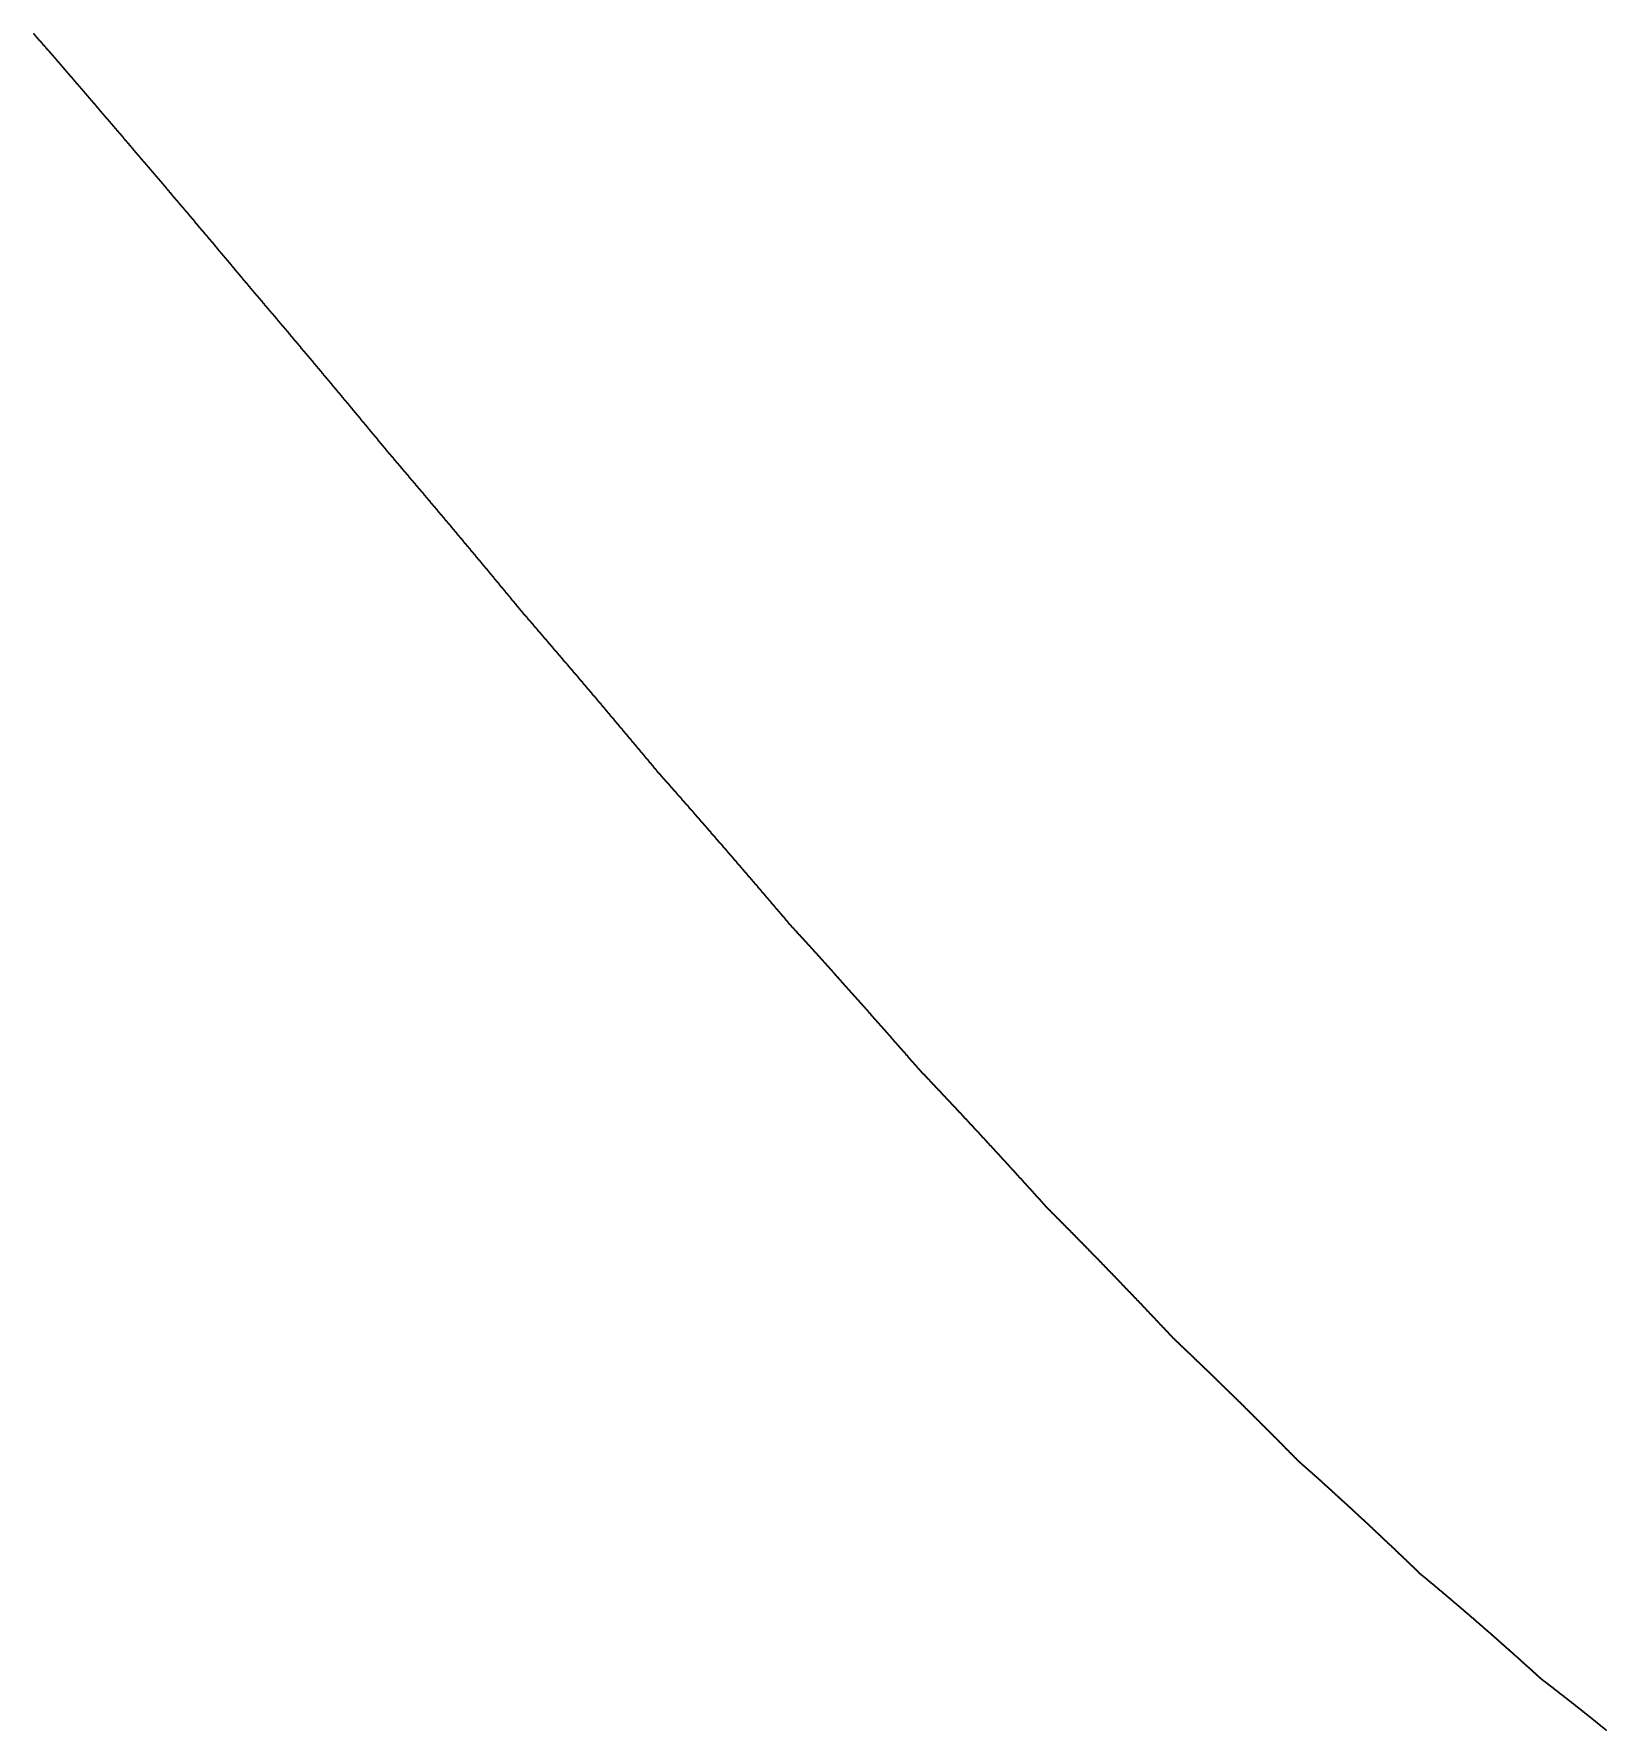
# Model space of a CAD drawing. Header units: metres. Extents: x 0 to 360, y 49 to 117.
# Drawn here: x 45 to 67.49, y 77.4 to 101.67 of the extents above; entities that cross this region are included whole.
import ezdxf

# ---------------------------------------------------------------- set-up
doc = ezdxf.new("R2010")
doc.units = ezdxf.units.M

msp = doc.modelspace()

# ---------------------------------------------------------------- linework, layer by layer
for p in [(45.003, 101.669), (45.012, 101.658), (45.022, 101.646), (45.031, 101.635), (45.041, 101.624), (45.051, 101.613), (45.06, 101.602), (45.07, 101.591), (45.079, 101.58), (45.089, 101.569), (45.099, 101.558), (45.108, 101.547), (45.118, 101.536), (45.127, 101.525), (45.137, 101.514), (45.147, 101.503), (45.156, 101.492), (45.166, 101.481), (45.175, 101.47), (45.185, 101.458), (45.194, 101.447), (45.204, 101.436), (45.214, 101.425), (45.223, 101.414), (45.233, 101.403), (45.242, 101.392), (45.252, 101.381), (45.262, 101.37), (45.271, 101.359), (45.281, 101.348), (45.29, 101.337), (45.3, 101.326), (45.309, 101.315), (45.319, 101.304), (45.329, 101.292), (45.338, 101.281), (45.348, 101.27), (45.357, 101.259), (45.367, 101.248), (45.376, 101.237), (45.386, 101.226), (45.396, 101.215), (45.405, 101.204), (45.415, 101.193), (45.424, 101.182), (45.434, 101.171), (45.443, 101.16), (45.453, 101.149), (45.463, 101.137), (45.472, 101.126), (45.482, 101.115), (45.491, 101.104), (45.501, 101.093), (45.51, 101.082), (45.52, 101.071), (45.53, 101.06), (45.539, 101.049), (45.549, 101.038), (45.558, 101.027), (45.568, 101.016), (45.577, 101.004), (45.587, 100.993), (45.596, 100.982), (45.606, 100.971), (45.616, 100.96), (45.625, 100.949), (45.635, 100.938), (45.644, 100.927), (45.654, 100.916), (45.663, 100.905), (45.673, 100.894), (45.682, 100.883), (45.692, 100.871), (45.701, 100.86), (45.711, 100.849), (45.721, 100.838), (45.73, 100.827), (45.74, 100.816), (45.749, 100.805), (45.759, 100.794), (45.768, 100.783), (45.778, 100.772), (45.787, 100.761), (45.797, 100.749), (45.806, 100.738), (45.816, 100.727), (45.825, 100.716), (45.835, 100.705), (45.844, 100.694), (45.854, 100.683), (45.864, 100.672), (45.873, 100.661), (45.883, 100.65), (45.892, 100.639), (45.902, 100.627), (45.911, 100.616), (45.921, 100.605), (45.93, 100.594), (45.94, 100.582), (45.949, 100.57), (45.959, 100.558), (45.968, 100.547), (45.978, 100.536), (45.987, 100.525), (45.997, 100.514), (46.006, 100.503), (46.016, 100.492), (46.025, 100.481), (46.035, 100.47), (46.044, 100.459), (46.054, 100.448), (46.063, 100.437), (46.073, 100.426), (46.082, 100.415), (46.092, 100.404), (46.101, 100.393), (46.111, 100.382), (46.12, 100.371), (46.13, 100.359), (46.139, 100.348), (46.149, 100.337), (46.158, 100.326), (46.168, 100.315), (46.177, 100.304), (46.187, 100.293), (46.196, 100.282), (46.206, 100.271), (46.215, 100.26), (46.225, 100.249), (46.234, 100.238), (46.244, 100.227), (46.253, 100.216), (46.263, 100.205), (46.272, 100.194), (46.282, 100.182), (46.291, 100.171), (46.301, 100.16), (46.31, 100.149), (46.32, 100.138), (46.329, 100.127), (46.339, 100.116), (46.348, 100.105), (46.358, 100.094), (46.367, 100.083), (46.377, 100.072), (46.386, 100.061), (46.396, 100.05), (46.405, 100.038), (46.415, 100.027), (46.424, 100.016), (46.434, 100.005), (46.443, 99.994), (46.453, 99.983), (46.462, 99.972), (46.472, 99.961), (46.481, 99.95), (46.491, 99.939), (46.5, 99.928), (46.509, 99.917), (46.519, 99.905), (46.528, 99.894), (46.538, 99.883), (46.547, 99.872), (46.557, 99.861), (46.566, 99.85), (46.576, 99.839), (46.585, 99.828), (46.595, 99.817), (46.604, 99.806), (46.614, 99.795), (46.623, 99.784), (46.632, 99.772), (46.642, 99.761), (46.651, 99.75), (46.661, 99.739), (46.67, 99.728), (46.68, 99.717), (46.689, 99.706), (46.699, 99.695), (46.708, 99.684), (46.718, 99.673), (46.727, 99.661), (46.736, 99.65), (46.746, 99.639), (46.755, 99.628), (46.765, 99.617), (46.774, 99.606), (46.784, 99.595), (46.793, 99.584), (46.803, 99.573), (46.812, 99.562), (46.822, 99.55), (46.831, 99.539), (46.84, 99.528), (46.85, 99.517), (46.859, 99.506), (46.869, 99.495), (46.878, 99.484), (46.888, 99.473), (46.897, 99.462), (46.906, 99.45), (46.916, 99.439), (46.925, 99.428), (46.935, 99.417), (46.944, 99.406), (46.954, 99.395), (46.963, 99.384), (46.972, 99.373), (46.982, 99.362), (46.991, 99.35), (47.001, 99.339), (47.01, 99.328), (47.02, 99.317), (47.029, 99.306), (47.038, 99.295), (47.048, 99.284), (47.057, 99.273), (47.067, 99.262), (47.076, 99.25), (47.086, 99.239), (47.095, 99.228), (47.104, 99.217), (47.114, 99.206), (47.123, 99.195), (47.133, 99.184), (47.142, 99.173), (47.151, 99.161), (47.161, 99.15), (47.17, 99.139), (47.18, 99.128), (47.189, 99.117), (47.199, 99.106), (47.208, 99.095), (47.217, 99.084), (47.227, 99.072), (47.236, 99.061), (47.246, 99.05), (47.255, 99.039), (47.264, 99.028), (47.274, 99.017), (47.283, 99.006), (47.293, 98.995), (47.302, 98.983), (47.311, 98.972), (47.321, 98.961), (47.33, 98.95), (47.34, 98.939), (47.349, 98.928), (47.358, 98.917), (47.368, 98.905), (47.377, 98.894), (47.387, 98.883), (47.396, 98.872), (47.405, 98.861), (47.415, 98.85), (47.424, 98.839), (47.434, 98.828), (47.443, 98.816), (47.452, 98.805), (47.462, 98.794), (47.471, 98.783), (47.48, 98.772), (47.49, 98.761), (47.499, 98.75), (47.509, 98.738), (47.518, 98.727), (47.527, 98.716), (47.537, 98.705), (47.546, 98.694), (47.556, 98.683), (47.565, 98.672), (47.574, 98.66), (47.584, 98.649), (47.593, 98.638), (47.602, 98.627), (47.612, 98.616), (47.621, 98.605), (47.63, 98.594), (47.64, 98.582), (47.649, 98.571), (47.659, 98.56), (47.668, 98.549), (47.677, 98.538), (47.687, 98.527), (47.696, 98.516), (47.705, 98.504), (47.715, 98.493), (47.724, 98.482), (47.734, 98.471), (47.743, 98.46), (47.752, 98.449), (47.762, 98.437), (47.771, 98.426), (47.78, 98.415), (47.79, 98.404), (47.799, 98.393), (47.808, 98.382), (47.818, 98.371), (47.827, 98.359), (47.836, 98.348), (47.846, 98.337), (47.855, 98.326), (47.865, 98.315), (47.874, 98.304), (47.883, 98.292), (47.893, 98.281), (47.902, 98.27), (47.911, 98.259), (47.921, 98.248), (47.93, 98.237), (47.939, 98.226), (47.949, 98.214), (47.958, 98.203), (47.967, 98.192), (47.977, 98.181), (47.986, 98.168), (47.995, 98.156), (48.005, 98.145), (48.014, 98.134), (48.023, 98.123), (48.033, 98.112), (48.042, 98.101), (48.051, 98.09), (48.061, 98.08), (48.07, 98.069), (48.079, 98.058), (48.089, 98.047), (48.098, 98.036), (48.107, 98.025), (48.117, 98.014), (48.126, 98.003), (48.135, 97.992), (48.145, 97.981), (48.154, 97.97), (48.163, 97.959), (48.173, 97.948), (48.182, 97.937), (48.191, 97.926), (48.201, 97.915), (48.21, 97.904), (48.219, 97.893), (48.229, 97.882), (48.238, 97.871), (48.247, 97.86), (48.256, 97.849), (48.266, 97.838), (48.275, 97.827), (48.284, 97.816), (48.294, 97.805), (48.303, 97.794), (48.312, 97.783), (48.322, 97.772), (48.331, 97.761), (48.34, 97.75), (48.35, 97.739), (48.359, 97.728), (48.368, 97.717), (48.377, 97.706), (48.387, 97.695), (48.396, 97.684), (48.405, 97.673), (48.415, 97.662), (48.424, 97.651), (48.433, 97.641), (48.443, 97.63), (48.452, 97.619), (48.461, 97.608), (48.47, 97.597), (48.48, 97.586), (48.489, 97.575), (48.498, 97.564), (48.508, 97.553), (48.517, 97.542), (48.526, 97.531), (48.536, 97.52), (48.545, 97.509), (48.554, 97.498), (48.563, 97.487), (48.573, 97.476), (48.582, 97.465), (48.591, 97.454), (48.601, 97.443), (48.61, 97.432), (48.619, 97.421), (48.628, 97.41), (48.638, 97.399), (48.647, 97.388), (48.656, 97.377), (48.666, 97.366), (48.675, 97.355), (48.684, 97.344), (48.693, 97.333), (48.703, 97.322), (48.712, 97.311), (48.721, 97.299), (48.73, 97.288), (48.74, 97.277), (48.749, 97.266), (48.758, 97.255), (48.768, 97.244), (48.777, 97.233), (48.786, 97.222), (48.795, 97.211), (48.805, 97.2), (48.814, 97.189), (48.823, 97.178), (48.832, 97.167), (48.842, 97.156), (48.851, 97.145), (48.86, 97.134), (48.869, 97.123), (48.879, 97.112), (48.888, 97.101), (48.897, 97.09), (48.907, 97.079), (48.916, 97.068), (48.925, 97.057), (48.934, 97.046), (48.944, 97.035), (48.953, 97.024), (48.962, 97.013), (48.971, 97.002), (48.981, 96.991), (48.99, 96.98), (48.999, 96.969), (49.008, 96.958), (49.018, 96.947), (49.027, 96.936), (49.036, 96.925), (49.045, 96.914), (49.055, 96.903), (49.064, 96.892), (49.073, 96.881), (49.082, 96.87), (49.091, 96.859), (49.101, 96.848), (49.11, 96.837), (49.119, 96.825), (49.128, 96.814), (49.138, 96.803), (49.147, 96.792), (49.156, 96.781), (49.165, 96.77), (49.175, 96.759), (49.184, 96.748), (49.193, 96.737), (49.202, 96.726), (49.212, 96.715), (49.221, 96.704), (49.23, 96.693), (49.239, 96.682), (49.248, 96.671), (49.258, 96.66), (49.267, 96.649), (49.276, 96.638), (49.285, 96.627), (49.295, 96.616), (49.304, 96.605), (49.313, 96.594), (49.322, 96.583), (49.331, 96.571), (49.341, 96.56), (49.35, 96.549), (49.359, 96.538), (49.368, 96.527), (49.378, 96.516), (49.387, 96.505), (49.396, 96.494), (49.405, 96.483), (49.414, 96.472), (49.424, 96.461), (49.433, 96.45), (49.442, 96.439), (49.451, 96.428), (49.46, 96.417), (49.47, 96.406), (49.479, 96.395), (49.488, 96.384), (49.497, 96.373), (49.507, 96.361), (49.516, 96.35), (49.525, 96.339), (49.534, 96.328), (49.543, 96.317), (49.553, 96.306), (49.562, 96.295), (49.571, 96.284), (49.58, 96.273), (49.589, 96.262), (49.599, 96.251), (49.608, 96.24), (49.617, 96.229), (49.626, 96.218), (49.635, 96.207), (49.644, 96.196), (49.654, 96.184), (49.663, 96.173), (49.672, 96.162), (49.681, 96.151), (49.69, 96.14), (49.7, 96.129), (49.709, 96.118), (49.718, 96.107), (49.727, 96.096), (49.736, 96.085), (49.746, 96.074), (49.755, 96.063), (49.764, 96.052), (49.773, 96.041), (49.782, 96.029), (49.791, 96.018), (49.801, 96.007), (49.81, 95.996), (49.819, 95.985), (49.828, 95.974), (49.837, 95.963), (49.846, 95.952), (49.856, 95.941), (49.865, 95.93), (49.874, 95.919), (49.883, 95.908), (49.892, 95.897), (49.902, 95.886), (49.911, 95.874), (49.92, 95.863), (49.929, 95.852), (49.938, 95.841), (49.947, 95.83), (49.957, 95.819), (49.966, 95.808), (49.975, 95.797), (49.984, 95.785), (49.993, 95.773), (50.002, 95.762), (50.011, 95.751), (50.021, 95.74), (50.03, 95.729), (50.039, 95.719), (50.048, 95.708), (50.057, 95.697), (50.066, 95.687), (50.076, 95.676), (50.085, 95.665), (50.094, 95.654), (50.103, 95.644), (50.112, 95.633), (50.121, 95.622), (50.13, 95.611), (50.14, 95.601), (50.149, 95.59), (50.158, 95.579), (50.167, 95.568), (50.176, 95.558), (50.185, 95.547), (50.195, 95.536), (50.204, 95.525), (50.213, 95.515), (50.222, 95.504), (50.231, 95.493), (50.24, 95.482), (50.249, 95.472), (50.258, 95.461), (50.268, 95.45), (50.277, 95.439), (50.286, 95.429), (50.295, 95.418), (50.304, 95.407), (50.313, 95.396), (50.322, 95.386), (50.332, 95.375), (50.341, 95.364), (50.35, 95.353), (50.359, 95.343), (50.368, 95.332), (50.377, 95.321), (50.386, 95.31), (50.395, 95.299), (50.405, 95.289), (50.414, 95.278), (50.423, 95.267), (50.432, 95.256), (50.441, 95.246), (50.45, 95.235), (50.459, 95.224), (50.468, 95.213), (50.478, 95.203), (50.487, 95.192), (50.496, 95.181), (50.505, 95.17), (50.514, 95.159), (50.523, 95.149), (50.532, 95.138), (50.541, 95.127), (50.55, 95.116), (50.56, 95.106), (50.569, 95.095), (50.578, 95.084), (50.587, 95.073), (50.596, 95.062), (50.605, 95.052), (50.614, 95.041), (50.623, 95.03), (50.632, 95.019), (50.642, 95.008), (50.651, 94.998), (50.66, 94.987), (50.669, 94.976), (50.678, 94.965), (50.687, 94.954), (50.696, 94.944), (50.705, 94.933), (50.714, 94.922), (50.723, 94.911), (50.733, 94.901), (50.742, 94.89), (50.751, 94.879), (50.76, 94.868), (50.769, 94.857), (50.778, 94.847), (50.787, 94.836), (50.796, 94.825), (50.805, 94.814), (50.814, 94.803), (50.823, 94.793), (50.833, 94.782), (50.842, 94.771), (50.851, 94.76), (50.86, 94.749), (50.869, 94.738), (50.878, 94.728), (50.887, 94.717), (50.896, 94.706), (50.905, 94.695), (50.914, 94.684), (50.923, 94.674), (50.932, 94.663), (50.942, 94.652), (50.951, 94.641), (50.96, 94.63), (50.969, 94.62), (50.978, 94.609), (50.987, 94.598), (50.996, 94.587), (51.005, 94.576), (51.014, 94.565), (51.023, 94.555), (51.032, 94.544), (51.041, 94.533), (51.05, 94.522), (51.059, 94.511), (51.069, 94.501), (51.078, 94.49), (51.087, 94.479), (51.096, 94.468), (51.105, 94.457), (51.114, 94.446), (51.123, 94.436), (51.132, 94.425), (51.141, 94.414), (51.15, 94.403), (51.159, 94.392), (51.168, 94.381), (51.177, 94.371), (51.186, 94.36), (51.195, 94.349), (51.204, 94.338), (51.213, 94.327), (51.223, 94.316), (51.232, 94.306), (51.241, 94.295), (51.25, 94.284), (51.259, 94.273), (51.268, 94.262), (51.277, 94.251), (51.286, 94.241), (51.295, 94.23), (51.304, 94.219), (51.313, 94.208), (51.322, 94.197), (51.331, 94.186), (51.34, 94.176), (51.349, 94.165), (51.358, 94.154), (51.367, 94.143), (51.376, 94.132), (51.385, 94.121), (51.394, 94.111), (51.403, 94.1), (51.412, 94.089), (51.422, 94.078), (51.431, 94.067), (51.44, 94.056), (51.449, 94.045), (51.458, 94.035), (51.467, 94.024), (51.476, 94.013), (51.485, 94.002), (51.494, 93.991), (51.503, 93.98), (51.512, 93.969), (51.521, 93.959), (51.53, 93.948), (51.539, 93.937), (51.548, 93.926), (51.557, 93.915), (51.566, 93.904), (51.575, 93.893), (51.584, 93.883), (51.593, 93.872), (51.602, 93.861), (51.611, 93.85), (51.62, 93.839), (51.629, 93.828), (51.638, 93.817), (51.647, 93.807), (51.656, 93.796), (51.665, 93.785), (51.674, 93.774), (51.683, 93.763), (51.692, 93.752), (51.701, 93.741), (51.71, 93.731), (51.719, 93.72), (51.728, 93.709), (51.737, 93.698), (51.746, 93.687), (51.755, 93.676), (51.764, 93.665), (51.773, 93.654), (51.782, 93.644), (51.791, 93.633), (51.8, 93.622), (51.809, 93.611), (51.818, 93.6), (51.827, 93.589), (51.836, 93.578), (51.845, 93.567), (51.854, 93.557), (51.863, 93.546), (51.872, 93.535), (51.881, 93.524), (51.89, 93.513), (51.899, 93.502), (51.908, 93.491), (51.917, 93.48), (51.926, 93.47), (51.935, 93.459), (51.944, 93.448), (51.953, 93.436), (51.962, 93.424), (51.971, 93.414), (51.98, 93.403), (51.989, 93.393), (51.998, 93.382), (52.007, 93.372), (52.016, 93.362), (52.025, 93.351), (52.034, 93.341), (52.043, 93.33), (52.052, 93.32), (52.061, 93.31), (52.07, 93.299), (52.079, 93.289), (52.088, 93.278), (52.097, 93.268), (52.106, 93.258), (52.115, 93.247), (52.124, 93.237), (52.133, 93.226), (52.142, 93.216), (52.151, 93.206), (52.16, 93.195), (52.169, 93.185), (52.178, 93.174), (52.187, 93.164), (52.196, 93.153), (52.205, 93.143), (52.213, 93.133), (52.222, 93.122), (52.231, 93.112), (52.24, 93.101), (52.249, 93.091), (52.258, 93.08), (52.267, 93.07), (52.276, 93.06), (52.285, 93.049), (52.294, 93.039), (52.303, 93.028), (52.312, 93.018), (52.321, 93.007), (52.33, 92.997), (52.339, 92.987), (52.348, 92.976), (52.357, 92.966), (52.366, 92.955), (52.375, 92.945), (52.384, 92.934), (52.393, 92.924), (52.402, 92.914), (52.411, 92.903), (52.419, 92.893), (52.428, 92.882), (52.437, 92.872), (52.446, 92.861), (52.455, 92.851), (52.464, 92.84), (52.473, 92.83), (52.482, 92.819), (52.491, 92.809), (52.5, 92.799), (52.509, 92.788), (52.518, 92.778), (52.527, 92.767), (52.536, 92.757), (52.545, 92.746), (52.554, 92.736), (52.563, 92.725), (52.571, 92.715), (52.58, 92.704), (52.589, 92.694), (52.598, 92.684), (52.607, 92.673), (52.616, 92.663), (52.625, 92.652), (52.634, 92.642), (52.643, 92.631), (52.652, 92.621), (52.661, 92.61), (52.67, 92.6), (52.679, 92.589), (52.688, 92.579), (52.696, 92.568), (52.705, 92.558), (52.714, 92.547), (52.723, 92.537), (52.732, 92.526), (52.741, 92.516), (52.75, 92.506), (52.759, 92.495), (52.768, 92.485), (52.777, 92.474), (52.786, 92.464), (52.795, 92.453), (52.803, 92.443), (52.812, 92.432), (52.821, 92.422), (52.83, 92.411), (52.839, 92.401), (52.848, 92.39), (52.857, 92.38), (52.866, 92.369), (52.875, 92.359), (52.884, 92.348), (52.893, 92.338), (52.901, 92.327), (52.91, 92.317), (52.919, 92.306), (52.928, 92.296), (52.937, 92.285), (52.946, 92.275), (52.955, 92.264), (52.964, 92.254), (52.973, 92.243), (52.982, 92.233), (52.99, 92.222), (52.999, 92.212), (53.008, 92.201), (53.017, 92.191), (53.026, 92.18), (53.035, 92.17), (53.044, 92.159), (53.053, 92.149), (53.062, 92.138), (53.071, 92.128), (53.079, 92.117), (53.088, 92.107), (53.097, 92.096), (53.106, 92.086), (53.115, 92.075), (53.124, 92.065), (53.133, 92.054), (53.142, 92.044), (53.151, 92.033), (53.159, 92.023), (53.168, 92.012), (53.177, 92.002), (53.186, 91.991), (53.195, 91.98), (53.204, 91.97), (53.213, 91.959), (53.222, 91.949), (53.23, 91.938), (53.239, 91.928), (53.248, 91.917), (53.257, 91.907), (53.266, 91.896), (53.275, 91.886), (53.284, 91.875), (53.293, 91.865), (53.301, 91.854), (53.31, 91.844), (53.319, 91.833), (53.328, 91.823), (53.337, 91.812), (53.346, 91.802), (53.355, 91.791), (53.363, 91.78), (53.372, 91.77), (53.381, 91.759), (53.39, 91.749), (53.399, 91.738), (53.408, 91.728), (53.417, 91.717), (53.426, 91.707), (53.434, 91.696), (53.443, 91.686), (53.452, 91.675), (53.461, 91.664), (53.47, 91.654), (53.479, 91.643), (53.488, 91.633), (53.496, 91.622), (53.505, 91.612), (53.514, 91.601), (53.523, 91.591), (53.532, 91.58), (53.541, 91.57), (53.549, 91.559), (53.558, 91.548), (53.567, 91.538), (53.576, 91.527), (53.585, 91.517), (53.594, 91.506), (53.603, 91.496), (53.611, 91.485), (53.62, 91.475), (53.629, 91.464), (53.638, 91.453), (53.647, 91.443), (53.656, 91.432), (53.664, 91.422), (53.673, 91.411), (53.682, 91.401), (53.691, 91.39), (53.7, 91.379), (53.709, 91.369), (53.717, 91.358), (53.726, 91.348), (53.735, 91.337), (53.744, 91.327), (53.753, 91.316), (53.762, 91.306), (53.77, 91.295), (53.779, 91.284), (53.788, 91.274), (53.797, 91.263), (53.806, 91.253), (53.815, 91.242), (53.823, 91.232), (53.832, 91.221), (53.841, 91.21), (53.85, 91.2), (53.859, 91.189), (53.868, 91.179), (53.876, 91.168), (53.885, 91.156), (53.894, 91.145), (53.903, 91.135), (53.912, 91.125), (53.92, 91.115), (53.929, 91.105), (53.938, 91.095), (53.947, 91.085), (53.956, 91.075), (53.965, 91.065), (53.973, 91.055), (53.982, 91.045), (53.991, 91.035), (54, 91.025), (54.009, 91.015), (54.017, 91.005), (54.026, 90.995), (54.035, 90.985), (54.044, 90.975), (54.053, 90.965), (54.061, 90.955), (54.07, 90.945), (54.079, 90.935), (54.088, 90.926), (54.097, 90.916), (54.105, 90.906), (54.114, 90.896), (54.123, 90.886), (54.132, 90.876), (54.141, 90.866), (54.149, 90.856), (54.158, 90.846), (54.167, 90.836), (54.176, 90.826), (54.185, 90.816), (54.193, 90.805), (54.202, 90.795), (54.211, 90.785), (54.22, 90.775), (54.229, 90.765), (54.237, 90.755), (54.246, 90.745), (54.255, 90.735), (54.264, 90.725), (54.272, 90.715), (54.281, 90.705), (54.29, 90.695), (54.299, 90.685), (54.308, 90.675), (54.316, 90.665), (54.325, 90.655), (54.334, 90.645), (54.343, 90.635), (54.352, 90.625), (54.36, 90.615), (54.369, 90.605), (54.378, 90.595), (54.387, 90.585), (54.395, 90.575), (54.404, 90.565), (54.413, 90.555), (54.422, 90.545), (54.431, 90.535), (54.439, 90.525), (54.448, 90.515), (54.457, 90.505), (54.466, 90.495), (54.474, 90.485), (54.483, 90.475), (54.492, 90.465), (54.501, 90.454), (54.509, 90.444), (54.518, 90.434), (54.527, 90.424), (54.536, 90.414), (54.544, 90.404), (54.553, 90.394), (54.562, 90.384), (54.571, 90.374), (54.58, 90.364), (54.588, 90.354), (54.597, 90.344), (54.606, 90.334), (54.615, 90.324), (54.623, 90.314), (54.632, 90.304), (54.641, 90.294), (54.65, 90.283), (54.658, 90.273), (54.667, 90.263), (54.676, 90.253), (54.685, 90.243), (54.693, 90.233), (54.702, 90.223), (54.711, 90.213), (54.72, 90.203), (54.728, 90.193), (54.737, 90.183), (54.746, 90.173), (54.755, 90.163), (54.763, 90.152), (54.772, 90.142), (54.781, 90.132), (54.79, 90.122), (54.798, 90.112), (54.807, 90.102), (54.816, 90.092), (54.824, 90.082), (54.833, 90.072), (54.842, 90.062), (54.851, 90.052), (54.859, 90.042), (54.868, 90.031), (54.877, 90.021), (54.886, 90.011), (54.894, 90.001), (54.903, 89.991), (54.912, 89.981), (54.921, 89.971), (54.929, 89.961), (54.938, 89.951), (54.947, 89.941), (54.955, 89.93), (54.964, 89.92), (54.973, 89.91), (54.982, 89.9), (54.99, 89.89), (54.999, 89.88), (55.008, 89.87), (55.017, 89.86), (55.025, 89.85), (55.034, 89.839), (55.043, 89.829), (55.051, 89.819), (55.06, 89.809), (55.069, 89.799), (55.078, 89.789), (55.086, 89.779), (55.095, 89.769), (55.104, 89.758), (55.112, 89.748), (55.121, 89.738), (55.13, 89.728), (55.139, 89.718), (55.147, 89.708), (55.156, 89.698), (55.165, 89.688), (55.173, 89.677), (55.182, 89.667), (55.191, 89.657), (55.2, 89.647), (55.208, 89.637), (55.217, 89.627), (55.226, 89.617), (55.234, 89.606), (55.243, 89.596), (55.252, 89.586), (55.26, 89.576), (55.269, 89.566), (55.278, 89.556), (55.287, 89.546), (55.295, 89.535), (55.304, 89.525), (55.313, 89.515), (55.321, 89.505), (55.33, 89.495), (55.339, 89.485), (55.347, 89.475), (55.356, 89.464), (55.365, 89.454), (55.374, 89.444), (55.382, 89.434), (55.391, 89.424), (55.4, 89.414), (55.408, 89.404), (55.417, 89.393), (55.426, 89.383), (55.434, 89.373), (55.443, 89.363), (55.452, 89.353), (55.46, 89.343), (55.469, 89.332), (55.478, 89.322), (55.486, 89.312), (55.495, 89.302), (55.504, 89.292), (55.513, 89.282), (55.521, 89.271), (55.53, 89.261), (55.539, 89.251), (55.547, 89.241), (55.556, 89.231), (55.565, 89.221), (55.573, 89.21), (55.582, 89.2), (55.591, 89.19), (55.599, 89.18), (55.608, 89.17), (55.617, 89.159), (55.625, 89.149), (55.634, 89.139), (55.643, 89.129), (55.651, 89.119), (55.66, 89.109), (55.669, 89.098), (55.677, 89.088), (55.686, 89.078), (55.695, 89.068), (55.703, 89.058), (55.712, 89.047), (55.721, 89.037), (55.729, 89.027), (55.738, 89.017), (55.747, 89.007), (55.755, 88.996), (55.764, 88.986), (55.773, 88.976), (55.781, 88.965), (55.79, 88.954), (55.799, 88.944), (55.807, 88.935), (55.816, 88.926), (55.824, 88.916), (55.833, 88.907), (55.842, 88.897), (55.85, 88.888), (55.859, 88.878), (55.868, 88.869), (55.876, 88.859), (55.885, 88.85), (55.894, 88.84), (55.902, 88.831), (55.911, 88.821), (55.92, 88.812), (55.928, 88.802), (55.937, 88.793), (55.946, 88.783), (55.954, 88.774), (55.963, 88.764), (55.971, 88.755), (55.98, 88.745), (55.989, 88.736), (55.997, 88.726), (56.006, 88.717), (56.015, 88.707), (56.023, 88.698), (56.032, 88.688), (56.041, 88.679), (56.049, 88.669), (56.058, 88.66), (56.066, 88.65), (56.075, 88.641), (56.084, 88.631), (56.092, 88.622), (56.101, 88.612), (56.11, 88.603), (56.118, 88.593), (56.127, 88.583), (56.136, 88.574), (56.144, 88.564), (56.153, 88.555), (56.161, 88.545), (56.17, 88.536), (56.179, 88.526), (56.187, 88.517), (56.196, 88.507), (56.205, 88.498), (56.213, 88.488), (56.222, 88.479), (56.23, 88.469), (56.239, 88.459), (56.248, 88.45), (56.256, 88.44), (56.265, 88.431), (56.273, 88.421), (56.282, 88.412), (56.291, 88.402), (56.299, 88.393), (56.308, 88.383), (56.317, 88.374), (56.325, 88.364), (56.334, 88.354), (56.342, 88.345), (56.351, 88.335), (56.36, 88.326), (56.368, 88.316), (56.377, 88.307), (56.385, 88.297), (56.394, 88.287), (56.403, 88.278), (56.411, 88.268), (56.42, 88.259), (56.428, 88.249), (56.437, 88.24), (56.446, 88.23), (56.454, 88.22), (56.463, 88.211), (56.471, 88.201), (56.48, 88.192), (56.489, 88.182), (56.497, 88.172), (56.506, 88.163), (56.514, 88.153), (56.523, 88.144), (56.532, 88.134), (56.54, 88.125), (56.549, 88.115), (56.557, 88.105), (56.566, 88.096), (56.575, 88.086), (56.583, 88.077), (56.592, 88.067), (56.6, 88.057), (56.609, 88.048), (56.617, 88.038), (56.626, 88.029), (56.635, 88.019), (56.643, 88.009), (56.652, 88), (56.66, 87.99), (56.669, 87.98), (56.678, 87.971), (56.686, 87.961), (56.695, 87.952), (56.703, 87.942), (56.712, 87.932), (56.72, 87.923), (56.729, 87.913), (56.738, 87.903), (56.746, 87.894), (56.755, 87.884), (56.763, 87.875), (56.772, 87.865), (56.78, 87.855), (56.789, 87.846), (56.798, 87.836), (56.806, 87.826), (56.815, 87.817), (56.823, 87.807), (56.832, 87.798), (56.84, 87.788), (56.849, 87.778), (56.858, 87.769), (56.866, 87.759), (56.875, 87.749), (56.883, 87.74), (56.892, 87.73), (56.9, 87.72), (56.909, 87.711), (56.918, 87.701), (56.926, 87.691), (56.935, 87.682), (56.943, 87.672), (56.952, 87.662), (56.96, 87.653), (56.969, 87.643), (56.977, 87.633), (56.986, 87.624), (56.995, 87.614), (57.003, 87.604), (57.012, 87.595), (57.02, 87.585), (57.029, 87.575), (57.037, 87.566), (57.046, 87.556), (57.054, 87.546), (57.063, 87.537), (57.072, 87.527), (57.08, 87.517), (57.089, 87.508), (57.097, 87.498), (57.106, 87.488), (57.114, 87.479), (57.123, 87.469), (57.131, 87.459), (57.14, 87.45), (57.148, 87.44), (57.157, 87.43), (57.166, 87.421), (57.174, 87.411), (57.183, 87.401), (57.191, 87.392), (57.2, 87.382), (57.208, 87.372), (57.217, 87.362), (57.225, 87.353), (57.234, 87.343), (57.242, 87.333), (57.251, 87.324), (57.259, 87.314), (57.268, 87.304), (57.276, 87.295), (57.285, 87.285), (57.294, 87.275), (57.302, 87.265), (57.311, 87.256), (57.319, 87.246), (57.328, 87.236), (57.336, 87.227), (57.345, 87.217), (57.353, 87.207), (57.362, 87.197), (57.37, 87.188), (57.379, 87.178), (57.387, 87.168), (57.396, 87.159), (57.404, 87.149), (57.413, 87.139), (57.421, 87.129), (57.43, 87.12), (57.438, 87.11), (57.447, 87.1), (57.455, 87.091), (57.464, 87.081), (57.473, 87.071), (57.481, 87.061), (57.49, 87.052), (57.498, 87.042), (57.507, 87.032), (57.515, 87.022), (57.524, 87.013), (57.532, 87.003), (57.541, 86.993), (57.549, 86.983), (57.558, 86.974), (57.566, 86.964), (57.575, 86.954), (57.583, 86.945), (57.592, 86.935), (57.6, 86.925), (57.609, 86.915), (57.617, 86.906), (57.626, 86.896), (57.634, 86.886), (57.643, 86.876), (57.651, 86.865), (57.66, 86.856), (57.668, 86.847), (57.677, 86.838), (57.685, 86.829), (57.694, 86.82), (57.702, 86.811), (57.711, 86.802), (57.719, 86.793), (57.728, 86.784), (57.736, 86.775), (57.745, 86.766), (57.753, 86.757), (57.762, 86.748), (57.77, 86.74), (57.779, 86.731), (57.787, 86.722), (57.796, 86.713), (57.804, 86.704), (57.813, 86.695), (57.821, 86.686), (57.829, 86.677), (57.838, 86.668), (57.846, 86.659), (57.855, 86.65), (57.863, 86.641), (57.872, 86.632), (57.88, 86.623), (57.889, 86.614), (57.897, 86.605), (57.906, 86.596), (57.914, 86.587), (57.923, 86.578), (57.931, 86.569), (57.94, 86.56), (57.948, 86.551), (57.957, 86.542), (57.965, 86.533), (57.974, 86.524), (57.982, 86.515), (57.991, 86.506), (57.999, 86.497), (58.008, 86.488), (58.016, 86.479), (58.024, 86.47), (58.033, 86.461), (58.041, 86.452), (58.05, 86.443), (58.058, 86.434), (58.067, 86.425), (58.075, 86.416), (58.084, 86.407), (58.092, 86.398), (58.101, 86.389), (58.109, 86.38), (58.118, 86.371), (58.126, 86.362), (58.134, 86.353), (58.143, 86.344), (58.151, 86.335), (58.16, 86.326), (58.168, 86.317), (58.177, 86.308), (58.185, 86.299), (58.194, 86.29), (58.202, 86.281), (58.211, 86.272), (58.219, 86.263), (58.227, 86.254), (58.236, 86.245), (58.244, 86.236), (58.253, 86.227), (58.261, 86.218), (58.27, 86.209), (58.278, 86.2), (58.287, 86.19), (58.295, 86.181), (58.304, 86.172), (58.312, 86.163), (58.32, 86.154), (58.329, 86.145), (58.337, 86.136), (58.346, 86.127), (58.354, 86.118), (58.363, 86.109), (58.371, 86.1), (58.38, 86.091), (58.388, 86.082), (58.396, 86.073), (58.405, 86.064), (58.413, 86.055), (58.422, 86.045), (58.43, 86.036), (58.439, 86.027), (58.447, 86.018), (58.455, 86.009), (58.464, 86), (58.472, 85.991), (58.481, 85.982), (58.489, 85.973), (58.498, 85.964), (58.506, 85.955), (58.514, 85.945), (58.523, 85.936), (58.531, 85.927), (58.54, 85.918), (58.548, 85.909), (58.557, 85.9), (58.565, 85.891), (58.573, 85.882), (58.582, 85.873), (58.59, 85.864), (58.599, 85.854), (58.607, 85.845), (58.616, 85.836), (58.624, 85.827), (58.632, 85.818), (58.641, 85.809), (58.649, 85.8), (58.658, 85.791), (58.666, 85.782), (58.674, 85.772), (58.683, 85.763), (58.691, 85.754), (58.7, 85.745), (58.708, 85.736), (58.717, 85.727), (58.725, 85.718), (58.733, 85.708), (58.742, 85.699), (58.75, 85.69), (58.759, 85.681), (58.767, 85.672), (58.775, 85.663), (58.784, 85.654), (58.792, 85.644), (58.801, 85.635), (58.809, 85.626), (58.817, 85.617), (58.826, 85.608), (58.834, 85.599), (58.843, 85.59), (58.851, 85.58), (58.859, 85.571), (58.868, 85.562), (58.876, 85.553), (58.885, 85.544), (58.893, 85.535), (58.901, 85.525), (58.91, 85.516), (58.918, 85.507), (58.927, 85.498), (58.935, 85.489), (58.943, 85.48), (58.952, 85.47), (58.96, 85.461), (58.969, 85.452), (58.977, 85.443), (58.985, 85.434), (58.994, 85.425), (59.002, 85.415), (59.011, 85.406), (59.019, 85.397), (59.027, 85.388), (59.036, 85.379), (59.044, 85.369), (59.052, 85.36), (59.061, 85.351), (59.069, 85.342), (59.078, 85.333), (59.086, 85.323), (59.094, 85.314), (59.103, 85.305), (59.111, 85.296), (59.12, 85.287), (59.128, 85.277), (59.136, 85.268), (59.145, 85.259), (59.153, 85.25), (59.161, 85.241), (59.17, 85.231), (59.178, 85.222), (59.187, 85.213), (59.195, 85.204), (59.203, 85.195), (59.212, 85.185), (59.22, 85.176), (59.228, 85.167), (59.237, 85.158), (59.245, 85.148), (59.254, 85.139), (59.262, 85.13), (59.27, 85.121), (59.279, 85.112), (59.287, 85.102), (59.295, 85.093), (59.304, 85.084), (59.312, 85.075), (59.32, 85.065), (59.329, 85.056), (59.337, 85.047), (59.346, 85.038), (59.354, 85.028), (59.362, 85.019), (59.371, 85.01), (59.379, 85.001), (59.387, 84.991), (59.396, 84.982), (59.404, 84.973), (59.412, 84.964), (59.421, 84.954), (59.429, 84.945), (59.437, 84.936), (59.446, 84.927), (59.454, 84.917), (59.463, 84.908), (59.471, 84.899), (59.479, 84.889), (59.488, 84.879), (59.496, 84.87), (59.504, 84.862), (59.513, 84.854), (59.521, 84.845), (59.529, 84.837), (59.538, 84.829), (59.546, 84.82), (59.554, 84.812), (59.563, 84.804), (59.571, 84.795), (59.579, 84.787), (59.588, 84.779), (59.596, 84.77), (59.604, 84.762), (59.613, 84.753), (59.621, 84.745), (59.629, 84.737), (59.638, 84.728), (59.646, 84.72), (59.654, 84.711), (59.663, 84.703), (59.671, 84.695), (59.679, 84.686), (59.688, 84.678), (59.696, 84.67), (59.704, 84.661), (59.713, 84.653), (59.721, 84.644), (59.729, 84.636), (59.738, 84.628), (59.746, 84.619), (59.754, 84.611), (59.763, 84.602), (59.771, 84.594), (59.779, 84.585), (59.788, 84.577), (59.796, 84.569), (59.804, 84.56), (59.813, 84.552), (59.821, 84.543), (59.829, 84.535), (59.838, 84.527), (59.846, 84.518), (59.854, 84.51), (59.863, 84.501), (59.871, 84.493), (59.879, 84.484), (59.888, 84.476), (59.896, 84.467), (59.904, 84.459), (59.912, 84.451), (59.921, 84.442), (59.929, 84.434), (59.937, 84.425), (59.946, 84.417), (59.954, 84.408), (59.962, 84.4), (59.971, 84.391), (59.979, 84.383), (59.987, 84.374), (59.996, 84.366), (60.004, 84.358), (60.012, 84.349), (60.021, 84.341), (60.029, 84.332), (60.037, 84.324), (60.045, 84.315), (60.054, 84.307), (60.062, 84.298), (60.07, 84.29), (60.079, 84.281), (60.087, 84.273), (60.095, 84.264), (60.104, 84.256), (60.112, 84.247), (60.12, 84.239), (60.128, 84.23), (60.137, 84.222), (60.145, 84.213), (60.153, 84.205), (60.162, 84.196), (60.17, 84.188), (60.178, 84.179), (60.187, 84.171), (60.195, 84.162), (60.203, 84.154), (60.211, 84.145), (60.22, 84.137), (60.228, 84.128), (60.236, 84.12), (60.245, 84.111), (60.253, 84.103), (60.261, 84.094), (60.269, 84.086), (60.278, 84.077), (60.286, 84.068), (60.294, 84.06), (60.303, 84.051), (60.311, 84.043), (60.319, 84.034), (60.327, 84.026), (60.336, 84.017), (60.344, 84.009), (60.352, 84), (60.361, 83.992), (60.369, 83.983), (60.377, 83.974), (60.385, 83.966), (60.394, 83.957), (60.402, 83.949), (60.41, 83.94), (60.418, 83.932), (60.427, 83.923), (60.435, 83.915), (60.443, 83.906), (60.452, 83.897), (60.46, 83.889), (60.468, 83.88), (60.476, 83.872), (60.485, 83.863), (60.493, 83.855), (60.501, 83.846), (60.509, 83.837), (60.518, 83.829), (60.526, 83.82), (60.534, 83.812), (60.543, 83.803), (60.551, 83.794), (60.559, 83.786), (60.567, 83.777), (60.576, 83.769), (60.584, 83.76), (60.592, 83.751), (60.6, 83.743), (60.609, 83.734), (60.617, 83.726), (60.625, 83.717), (60.633, 83.708), (60.642, 83.7), (60.65, 83.691), (60.658, 83.683), (60.666, 83.674), (60.675, 83.665), (60.683, 83.657), (60.691, 83.648), (60.699, 83.64), (60.708, 83.631), (60.716, 83.622), (60.724, 83.614), (60.732, 83.605), (60.741, 83.596), (60.749, 83.588), (60.757, 83.579), (60.765, 83.57), (60.774, 83.562), (60.782, 83.553), (60.79, 83.545), (60.798, 83.536), (60.807, 83.527), (60.815, 83.519), (60.823, 83.51), (60.831, 83.501), (60.84, 83.493), (60.848, 83.484), (60.856, 83.475), (60.864, 83.467), (60.873, 83.458), (60.881, 83.449), (60.889, 83.441), (60.897, 83.432), (60.906, 83.423), (60.914, 83.415), (60.922, 83.406), (60.93, 83.397), (60.938, 83.389), (60.947, 83.38), (60.955, 83.371), (60.963, 83.363), (60.971, 83.354), (60.98, 83.345), (60.988, 83.337), (60.996, 83.328), (61.004, 83.319), (61.013, 83.311), (61.021, 83.302), (61.029, 83.293), (61.037, 83.285), (61.045, 83.276), (61.054, 83.267), (61.062, 83.258), (61.07, 83.25), (61.078, 83.241), (61.087, 83.232), (61.095, 83.224), (61.103, 83.215), (61.111, 83.206), (61.119, 83.197), (61.128, 83.189), (61.136, 83.18), (61.144, 83.171), (61.152, 83.163), (61.161, 83.154), (61.169, 83.145), (61.177, 83.136), (61.185, 83.128), (61.193, 83.119), (61.202, 83.11), (61.21, 83.102), (61.218, 83.093), (61.226, 83.084), (61.234, 83.075), (61.243, 83.067), (61.251, 83.058), (61.259, 83.049), (61.267, 83.04), (61.275, 83.032), (61.284, 83.023), (61.292, 83.013), (61.3, 83.005), (61.308, 82.997), (61.317, 82.989), (61.325, 82.982), (61.333, 82.974), (61.341, 82.966), (61.349, 82.958), (61.358, 82.951), (61.366, 82.943), (61.374, 82.935), (61.382, 82.927), (61.39, 82.919), (61.399, 82.912), (61.407, 82.904), (61.415, 82.896), (61.423, 82.888), (61.431, 82.881), (61.439, 82.873), (61.448, 82.865), (61.456, 82.857), (61.464, 82.849), (61.472, 82.842), (61.48, 82.834), (61.489, 82.826), (61.497, 82.818), (61.505, 82.81), (61.513, 82.803), (61.521, 82.795), (61.53, 82.787), (61.538, 82.779), (61.546, 82.771), (61.554, 82.764), (61.562, 82.756), (61.571, 82.748), (61.579, 82.74), (61.587, 82.732), (61.595, 82.724), (61.603, 82.717), (61.611, 82.709), (61.62, 82.701), (61.628, 82.693), (61.636, 82.685), (61.644, 82.677), (61.652, 82.669), (61.661, 82.662), (61.669, 82.654), (61.677, 82.646), (61.685, 82.638), (61.693, 82.63), (61.701, 82.622), (61.71, 82.614), (61.718, 82.607), (61.726, 82.599), (61.734, 82.591), (61.742, 82.583), (61.75, 82.575), (61.759, 82.567), (61.767, 82.559), (61.775, 82.552), (61.783, 82.544), (61.791, 82.536), (61.799, 82.528), (61.808, 82.52), (61.816, 82.512), (61.824, 82.504), (61.832, 82.496), (61.84, 82.488), (61.848, 82.48), (61.857, 82.473), (61.865, 82.465), (61.873, 82.457), (61.881, 82.449), (61.889, 82.441), (61.897, 82.433), (61.906, 82.425), (61.914, 82.417), (61.922, 82.409), (61.93, 82.401), (61.938, 82.393), (61.946, 82.386), (61.954, 82.378), (61.963, 82.37), (61.971, 82.362), (61.979, 82.354), (61.987, 82.346), (61.995, 82.338), (62.003, 82.33), (62.012, 82.322), (62.02, 82.314), (62.028, 82.306), (62.036, 82.298), (62.044, 82.29), (62.052, 82.282), (62.06, 82.274), (62.069, 82.266), (62.077, 82.258), (62.085, 82.25), (62.093, 82.242), (62.101, 82.234), (62.109, 82.227), (62.117, 82.219), (62.126, 82.211), (62.134, 82.203), (62.142, 82.195), (62.15, 82.187), (62.158, 82.179), (62.166, 82.171), (62.174, 82.163), (62.183, 82.155), (62.191, 82.147), (62.199, 82.139), (62.207, 82.131), (62.215, 82.123), (62.223, 82.115), (62.231, 82.107), (62.239, 82.099), (62.248, 82.091), (62.256, 82.083), (62.264, 82.075), (62.272, 82.067), (62.28, 82.059), (62.288, 82.051), (62.296, 82.043), (62.305, 82.035), (62.313, 82.027), (62.321, 82.019), (62.329, 82.011), (62.337, 82.003), (62.345, 81.995), (62.353, 81.986), (62.361, 81.978), (62.37, 81.97), (62.378, 81.962), (62.386, 81.954), (62.394, 81.946), (62.402, 81.938), (62.41, 81.93), (62.418, 81.922), (62.426, 81.914), (62.434, 81.906), (62.443, 81.898), (62.451, 81.89), (62.459, 81.882), (62.467, 81.874), (62.475, 81.866), (62.483, 81.858), (62.491, 81.85), (62.499, 81.842), (62.507, 81.833), (62.516, 81.825), (62.524, 81.817), (62.532, 81.809), (62.54, 81.801), (62.548, 81.793), (62.556, 81.785), (62.564, 81.777), (62.572, 81.769), (62.58, 81.761), (62.589, 81.753), (62.597, 81.745), (62.605, 81.736), (62.613, 81.728), (62.621, 81.72), (62.629, 81.712), (62.637, 81.704), (62.645, 81.696), (62.653, 81.688), (62.662, 81.68), (62.67, 81.672), (62.678, 81.664), (62.686, 81.655), (62.694, 81.647), (62.702, 81.639), (62.71, 81.631), (62.718, 81.623), (62.726, 81.615), (62.734, 81.607), (62.742, 81.599), (62.751, 81.59), (62.759, 81.582), (62.767, 81.574), (62.775, 81.566), (62.783, 81.558), (62.791, 81.55), (62.799, 81.542), (62.807, 81.533), (62.815, 81.525), (62.823, 81.517), (62.831, 81.509), (62.84, 81.501), (62.848, 81.493), (62.856, 81.485), (62.864, 81.476), (62.872, 81.468), (62.88, 81.46), (62.888, 81.452), (62.896, 81.444), (62.904, 81.436), (62.912, 81.427), (62.92, 81.419), (62.928, 81.411), (62.937, 81.403), (62.945, 81.395), (62.953, 81.387), (62.961, 81.378), (62.969, 81.37), (62.977, 81.362), (62.985, 81.354), (62.993, 81.346), (63.001, 81.337), (63.009, 81.329), (63.017, 81.321), (63.025, 81.313), (63.033, 81.305), (63.042, 81.296), (63.05, 81.288), (63.058, 81.28), (63.066, 81.272), (63.074, 81.263), (63.082, 81.255), (63.09, 81.248), (63.098, 81.241), (63.106, 81.234), (63.114, 81.227), (63.122, 81.22), (63.13, 81.212), (63.138, 81.205), (63.146, 81.198), (63.154, 81.191), (63.162, 81.184), (63.171, 81.177), (63.179, 81.169), (63.187, 81.162), (63.195, 81.155), (63.203, 81.148), (63.211, 81.141), (63.219, 81.133), (63.227, 81.126), (63.235, 81.119), (63.243, 81.112), (63.251, 81.105), (63.259, 81.097), (63.267, 81.09), (63.275, 81.083), (63.283, 81.076), (63.291, 81.069), (63.299, 81.061), (63.308, 81.054), (63.316, 81.047), (63.324, 81.04), (63.332, 81.033), (63.34, 81.025), (63.348, 81.018), (63.356, 81.011), (63.364, 81.004), (63.372, 80.996), (63.38, 80.989), (63.388, 80.982), (63.396, 80.975), (63.404, 80.967), (63.412, 80.96), (63.42, 80.953), (63.428, 80.946), (63.436, 80.938), (63.444, 80.931), (63.452, 80.924), (63.46, 80.917), (63.468, 80.909), (63.476, 80.902), (63.484, 80.895), (63.493, 80.888), (63.501, 80.88), (63.509, 80.873), (63.517, 80.866), (63.525, 80.858), (63.533, 80.851), (63.541, 80.844), (63.549, 80.837), (63.557, 80.829), (63.565, 80.822), (63.573, 80.815), (63.581, 80.807), (63.589, 80.8), (63.597, 80.793), (63.605, 80.785), (63.613, 80.778), (63.621, 80.771), (63.629, 80.763), (63.637, 80.756), (63.645, 80.749), (63.653, 80.741), (63.661, 80.734), (63.669, 80.727), (63.677, 80.719), (63.685, 80.712), (63.693, 80.705), (63.701, 80.697), (63.709, 80.69), (63.717, 80.683), (63.725, 80.675), (63.733, 80.668), (63.741, 80.661), (63.749, 80.653), (63.757, 80.646), (63.765, 80.639), (63.773, 80.631), (63.781, 80.624), (63.789, 80.617), (63.797, 80.609), (63.805, 80.602), (63.814, 80.594), (63.822, 80.587), (63.83, 80.58), (63.838, 80.572), (63.846, 80.565), (63.854, 80.558), (63.862, 80.55), (63.87, 80.543), (63.878, 80.535), (63.886, 80.528), (63.894, 80.521), (63.902, 80.513), (63.91, 80.506), (63.918, 80.498), (63.926, 80.491), (63.934, 80.484), (63.942, 80.476), (63.95, 80.469), (63.958, 80.461), (63.966, 80.454), (63.974, 80.446), (63.982, 80.439), (63.99, 80.432), (63.998, 80.424), (64.006, 80.417), (64.014, 80.409), (64.022, 80.402), (64.03, 80.394), (64.038, 80.387), (64.046, 80.38), (64.054, 80.372), (64.062, 80.365), (64.07, 80.357), (64.078, 80.35), (64.086, 80.342), (64.094, 80.335), (64.102, 80.327), (64.11, 80.32), (64.118, 80.312), (64.126, 80.305), (64.134, 80.298), (64.142, 80.29), (64.15, 80.283), (64.158, 80.275), (64.165, 80.268), (64.173, 80.26), (64.181, 80.253), (64.189, 80.245), (64.197, 80.238), (64.205, 80.23), (64.213, 80.223), (64.221, 80.215), (64.229, 80.208), (64.237, 80.2), (64.245, 80.193), (64.253, 80.185), (64.261, 80.178), (64.269, 80.17), (64.277, 80.163), (64.285, 80.155), (64.293, 80.148), (64.301, 80.14), (64.309, 80.133), (64.317, 80.125), (64.325, 80.118), (64.333, 80.11), (64.341, 80.103), (64.349, 80.095), (64.357, 80.088), (64.365, 80.08), (64.373, 80.072), (64.381, 80.065), (64.389, 80.057), (64.397, 80.05), (64.405, 80.042), (64.413, 80.035), (64.421, 80.027), (64.429, 80.02), (64.437, 80.012), (64.445, 80.005), (64.453, 79.997), (64.461, 79.989), (64.469, 79.982), (64.477, 79.974), (64.484, 79.967), (64.492, 79.959), (64.5, 79.952), (64.508, 79.944), (64.516, 79.936), (64.524, 79.929), (64.532, 79.921), (64.54, 79.914), (64.548, 79.906), (64.556, 79.899), (64.564, 79.891), (64.572, 79.883), (64.58, 79.876), (64.588, 79.868), (64.596, 79.861), (64.604, 79.853), (64.612, 79.845), (64.62, 79.838), (64.628, 79.83), (64.636, 79.823), (64.644, 79.815), (64.652, 79.807), (64.66, 79.8), (64.667, 79.792), (64.675, 79.784), (64.683, 79.777), (64.691, 79.769), (64.699, 79.762), (64.707, 79.754), (64.715, 79.746), (64.723, 79.739), (64.731, 79.731), (64.739, 79.723), (64.747, 79.716), (64.755, 79.708), (64.763, 79.7), (64.771, 79.693), (64.779, 79.685), (64.787, 79.678), (64.795, 79.67), (64.803, 79.662), (64.81, 79.655), (64.818, 79.647), (64.826, 79.638), (64.834, 79.631), (64.842, 79.625), (64.85, 79.618), (64.858, 79.612), (64.866, 79.605), (64.874, 79.599), (64.882, 79.592), (64.89, 79.585), (64.898, 79.579), (64.906, 79.572), (64.914, 79.566), (64.922, 79.559), (64.93, 79.553), (64.937, 79.546), (64.945, 79.539), (64.953, 79.533), (64.961, 79.526), (64.969, 79.52), (64.977, 79.513), (64.985, 79.506), (64.993, 79.5), (65.001, 79.493), (65.009, 79.487), (65.017, 79.48), (65.025, 79.473), (65.033, 79.467), (65.04, 79.46), (65.048, 79.454), (65.056, 79.447), (65.064, 79.44), (65.072, 79.434), (65.08, 79.427), (65.088, 79.42), (65.096, 79.414), (65.104, 79.407), (65.112, 79.4), (65.12, 79.394), (65.128, 79.387), (65.135, 79.381), (65.143, 79.374), (65.151, 79.367), (65.159, 79.361), (65.167, 79.354), (65.175, 79.347), (65.183, 79.341), (65.191, 79.334), (65.199, 79.327), (65.207, 79.321), (65.215, 79.314), (65.223, 79.307), (65.23, 79.3), (65.238, 79.294), (65.246, 79.287), (65.254, 79.28), (65.262, 79.274), (65.27, 79.267), (65.278, 79.26), (65.286, 79.254), (65.294, 79.247), (65.302, 79.24), (65.31, 79.233), (65.317, 79.227), (65.325, 79.22), (65.333, 79.213), (65.341, 79.207), (65.349, 79.2), (65.357, 79.193), (65.365, 79.186), (65.373, 79.18), (65.381, 79.173), (65.389, 79.166), (65.396, 79.159), (65.404, 79.153), (65.412, 79.146), (65.42, 79.139), (65.428, 79.132), (65.436, 79.126), (65.444, 79.119), (65.452, 79.112), (65.46, 79.105), (65.467, 79.099), (65.475, 79.092), (65.483, 79.085), (65.491, 79.078), (65.499, 79.072), (65.507, 79.065), (65.515, 79.058), (65.523, 79.051), (65.531, 79.044), (65.538, 79.038), (65.546, 79.031), (65.554, 79.024), (65.562, 79.017), (65.57, 79.01), (65.578, 79.004), (65.586, 78.997), (65.594, 78.99), (65.602, 78.983), (65.609, 78.976), (65.617, 78.97), (65.625, 78.963), (65.633, 78.956), (65.641, 78.949), (65.649, 78.942), (65.657, 78.935), (65.665, 78.929), (65.672, 78.922), (65.68, 78.915), (65.688, 78.908), (65.696, 78.901), (65.704, 78.894), (65.712, 78.888), (65.72, 78.881), (65.728, 78.874), (65.735, 78.867), (65.743, 78.86), (65.751, 78.853), (65.759, 78.846), (65.767, 78.84), (65.775, 78.833), (65.783, 78.826), (65.791, 78.819), (65.798, 78.812), (65.806, 78.805), (65.814, 78.798), (65.822, 78.791), (65.83, 78.785), (65.838, 78.778), (65.846, 78.771), (65.853, 78.764), (65.861, 78.757), (65.869, 78.75), (65.877, 78.743), (65.885, 78.736), (65.893, 78.729), (65.901, 78.722), (65.909, 78.715), (65.916, 78.709), (65.924, 78.702), (65.932, 78.695), (65.94, 78.688), (65.948, 78.681), (65.956, 78.674), (65.964, 78.667), (65.971, 78.66), (65.979, 78.653), (65.987, 78.646), (65.995, 78.639), (66.003, 78.632), (66.011, 78.625), (66.018, 78.618), (66.026, 78.611), (66.034, 78.605), (66.042, 78.598), (66.05, 78.591), (66.058, 78.584), (66.066, 78.577), (66.073, 78.57), (66.081, 78.563), (66.089, 78.556), (66.097, 78.549), (66.105, 78.542), (66.113, 78.535), (66.121, 78.528), (66.128, 78.521), (66.136, 78.514), (66.144, 78.507), (66.152, 78.5), (66.16, 78.493), (66.168, 78.486), (66.175, 78.479), (66.183, 78.472), (66.191, 78.465), (66.199, 78.458), (66.207, 78.451), (66.215, 78.444), (66.222, 78.437), (66.23, 78.43), (66.238, 78.423), (66.246, 78.416), (66.254, 78.409), (66.262, 78.402), (66.269, 78.395), (66.277, 78.388), (66.285, 78.381), (66.293, 78.374), (66.301, 78.367), (66.309, 78.36), (66.316, 78.353), (66.324, 78.345), (66.332, 78.338), (66.34, 78.331), (66.348, 78.324), (66.356, 78.317), (66.363, 78.31), (66.371, 78.303), (66.379, 78.296), (66.387, 78.289), (66.395, 78.282), (66.403, 78.275), (66.41, 78.268), (66.418, 78.261), (66.426, 78.254), (66.434, 78.247), (66.442, 78.239), (66.45, 78.232), (66.457, 78.225), (66.465, 78.218), (66.473, 78.211), (66.481, 78.204), (66.489, 78.197), (66.496, 78.19), (66.504, 78.183), (66.512, 78.176), (66.52, 78.169), (66.528, 78.161), (66.536, 78.154), (66.543, 78.147), (66.551, 78.14), (66.559, 78.132), (66.567, 78.126), (66.575, 78.12), (66.582, 78.114), (66.59, 78.108), (66.598, 78.102), (66.606, 78.096), (66.614, 78.09), (66.621, 78.084), (66.629, 78.078), (66.637, 78.072), (66.645, 78.066), (66.653, 78.06), (66.661, 78.054), (66.668, 78.048), (66.676, 78.042), (66.684, 78.036), (66.692, 78.03), (66.7, 78.024), (66.707, 78.018), (66.715, 78.012), (66.723, 78.006), (66.731, 78), (66.739, 77.994), (66.746, 77.988), (66.754, 77.982), (66.762, 77.976), (66.77, 77.97), (66.778, 77.964), (66.785, 77.958), (66.793, 77.952), (66.801, 77.946), (66.809, 77.94), (66.817, 77.934), (66.824, 77.927), (66.832, 77.921), (66.84, 77.915), (66.848, 77.909), (66.856, 77.903), (66.863, 77.897), (66.871, 77.891), (66.879, 77.885), (66.887, 77.879), (66.894, 77.873), (66.902, 77.867), (66.91, 77.861), (66.918, 77.855), (66.926, 77.848), (66.933, 77.842), (66.941, 77.836), (66.949, 77.83), (66.957, 77.824), (66.965, 77.818), (66.972, 77.812), (66.98, 77.806), (66.988, 77.8), (66.996, 77.793), (67.003, 77.787), (67.011, 77.781), (67.019, 77.775), (67.027, 77.769), (67.035, 77.763), (67.042, 77.757), (67.05, 77.75), (67.058, 77.744), (67.066, 77.738), (67.074, 77.732), (67.081, 77.726), (67.089, 77.72), (67.097, 77.714), (67.105, 77.707), (67.112, 77.701), (67.12, 77.695), (67.128, 77.689), (67.136, 77.683), (67.143, 77.677), (67.151, 77.67), (67.159, 77.664), (67.167, 77.658), (67.175, 77.652), (67.182, 77.646), (67.19, 77.639), (67.198, 77.633), (67.206, 77.627), (67.213, 77.621), (67.221, 77.615), (67.229, 77.608), (67.237, 77.602), (67.244, 77.596), (67.252, 77.59), (67.26, 77.583), (67.268, 77.577), (67.276, 77.571), (67.283, 77.565), (67.291, 77.559), (67.299, 77.552), (67.307, 77.546), (67.314, 77.54), (67.322, 77.534), (67.33, 77.527), (67.338, 77.521), (67.345, 77.515), (67.353, 77.509), (67.361, 77.502), (67.369, 77.496), (67.376, 77.49), (67.384, 77.484), (67.392, 77.477), (67.4, 77.471), (67.407, 77.465), (67.415, 77.458), (67.423, 77.452), (67.431, 77.446), (67.438, 77.44), (67.446, 77.433), (67.454, 77.427), (67.462, 77.421), (67.469, 77.414), (67.477, 77.408), (67.485, 77.402), (67.493, 77.395)]:
    msp.add_point(p)

doc.saveas('drawing.dxf')
